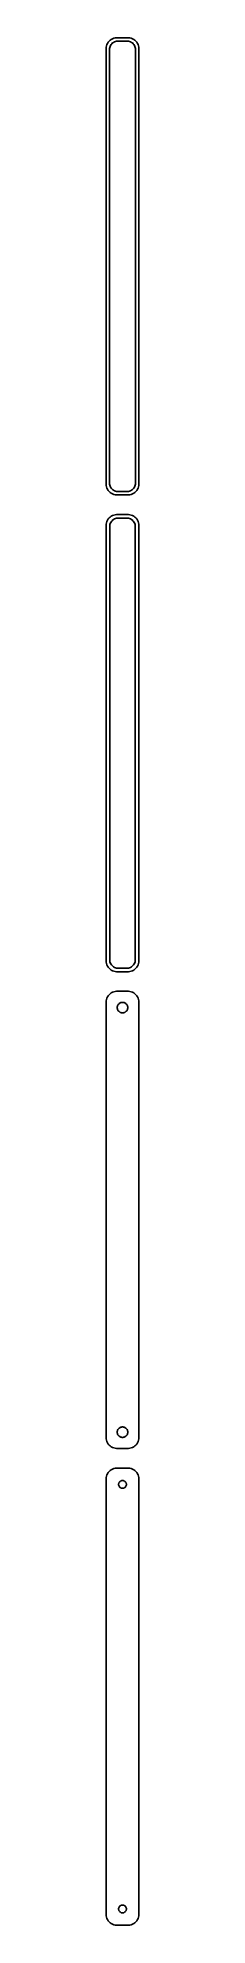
# Model space of a CAD drawing. Header units: metres. Extents: x -8 to 8, y 552 to 1419.
import ezdxf

# ---------------------------------------------------------------- set-up
doc = ezdxf.new("R2010")
doc.units = ezdxf.units.M

msp = doc.modelspace()

# ---------------------------------------------------------------- linework, layer by layer
for p, q in [((-7.46057, 1414.63), (-7.5, 1414)), ((-7.5, 1414), (-7.5, 1214)), ((-7.34291, 1415.24), (-7.46057, 1414.63)), ((-7.14888, 1415.84), (-7.34291, 1415.24)), ((-6.88153, 1416.41), (-7.14888, 1415.84)), ((-6.54507, 1416.94), (-6.88153, 1416.41)), ((-6.14484, 1417.42), (-6.54507, 1416.94)), ((-5.68712, 1417.85), (-6.14484, 1417.42)), ((-6, 1413.5), (-5.96844, 1414)), ((-6, 1214.5), (-6, 1413.5)), ((-5.96844, 1414), (-5.87433, 1414.49)), ((-5.87433, 1414.49), (-5.7191, 1414.97)), ((-5.7191, 1414.97), (-5.50522, 1415.43)), ((-5.17912, 1418.22), (-5.68712, 1417.85)), ((-5.50522, 1415.43), (-5.23605, 1415.85)), ((-5.23605, 1415.85), (-4.91586, 1416.24)), ((-4.62889, 1418.52), (-5.17912, 1418.22)), ((-4.91586, 1416.24), (-4.54968, 1416.58)), ((-4.04507, 1418.76), (-4.62889, 1418.52)), ((-4.54968, 1416.58), (-4.1433, 1416.88)), ((-4.1433, 1416.88), (-3.70311, 1417.12)), ((-3.4369, 1418.91), (-4.04507, 1418.76)), ((-3.70311, 1417.12), (-3.23605, 1417.3)), ((-2.81395, 1418.99), (-3.4369, 1418.91)), ((-3.23605, 1417.3), (-2.74951, 1417.43)), ((2.81395, 1418.99), (-2.81395, 1418.99)), ((-2.74951, 1417.43), (-2.25116, 1417.49)), ((-2.25116, 1417.49), (2.25116, 1417.49)), ((2.25116, 1417.49), (2.74951, 1417.43)), ((2.74951, 1417.43), (3.23605, 1417.3)), ((3.4369, 1418.91), (2.81395, 1418.99)), ((3.23605, 1417.3), (3.70311, 1417.12)), ((4.04507, 1418.76), (3.4369, 1418.91)), ((3.70311, 1417.12), (4.1433, 1416.88)), ((4.62889, 1418.52), (4.04507, 1418.76)), ((4.1433, 1416.88), (4.54968, 1416.58)), ((4.54968, 1416.58), (4.91586, 1416.24)), ((5.17912, 1418.22), (4.62889, 1418.52)), ((4.91586, 1416.24), (5.23605, 1415.85)), ((5.68712, 1417.85), (5.17912, 1418.22)), ((5.23605, 1415.85), (5.50522, 1415.43)), ((5.50522, 1415.43), (5.7191, 1414.97)), ((6.14484, 1417.42), (5.68712, 1417.85)), ((5.7191, 1414.97), (5.87433, 1414.49)), ((5.87433, 1414.49), (5.96844, 1414)), ((5.96844, 1414), (6, 1413.5)), ((6, 1413.5), (6, 1214.5)), ((6.54507, 1416.94), (6.14484, 1417.42)), ((6.88153, 1416.41), (6.54507, 1416.94)), ((7.14888, 1415.84), (6.88153, 1416.41)), ((7.34291, 1415.24), (7.14888, 1415.84)), ((7.46057, 1414.63), (7.34291, 1415.24)), ((7.5, 1414), (7.46057, 1414.63)), ((7.5, 1214), (7.5, 1414)), ((-7.5, 1214), (-7.46057, 1213.37)), ((-5.96844, 1214), (-6, 1214.5)), ((-5.87433, 1213.51), (-5.96844, 1214)), ((5.96844, 1214), (5.87433, 1213.51)), ((6, 1214.5), (5.96844, 1214)), ((7.46057, 1213.37), (7.5, 1214)), ((-7.46057, 1213.37), (-7.34291, 1212.76)), ((-7.34291, 1212.76), (-7.14888, 1212.16)), ((-7.14888, 1212.16), (-6.88153, 1211.59)), ((-6.88153, 1211.59), (-6.54507, 1211.06)), ((-6.54507, 1211.06), (-6.14484, 1210.58)), ((-6.14484, 1210.58), (-5.68712, 1210.15)), ((-5.7191, 1213.03), (-5.87433, 1213.51)), ((-5.50522, 1212.57), (-5.7191, 1213.03)), ((-5.68712, 1210.15), (-5.17912, 1209.78)), ((-5.23605, 1212.15), (-5.50522, 1212.57)), ((-4.91586, 1211.76), (-5.23605, 1212.15)), ((-5.17912, 1209.78), (-4.62889, 1209.48)), ((-4.54968, 1211.42), (-4.91586, 1211.76)), ((-4.62889, 1209.48), (-4.04507, 1209.24)), ((-4.1433, 1211.12), (-4.54968, 1211.42)), ((-3.70311, 1210.88), (-4.1433, 1211.12)), ((-4.04507, 1209.24), (-3.4369, 1209.09)), ((-3.23605, 1210.7), (-3.70311, 1210.88)), ((-3.4369, 1209.09), (-2.81395, 1209.01)), ((-2.74951, 1210.57), (-3.23605, 1210.7)), ((-2.81395, 1209.01), (2.81395, 1209.01)), ((-2.25116, 1210.51), (-2.74951, 1210.57)), ((2.25116, 1210.51), (-2.25116, 1210.51)), ((2.74951, 1210.57), (2.25116, 1210.51)), ((3.23605, 1210.7), (2.74951, 1210.57)), ((2.81395, 1209.01), (3.4369, 1209.09)), ((3.70311, 1210.88), (3.23605, 1210.7)), ((3.4369, 1209.09), (4.04507, 1209.24)), ((4.1433, 1211.12), (3.70311, 1210.88)), ((4.04507, 1209.24), (4.62889, 1209.48)), ((4.54968, 1211.42), (4.1433, 1211.12)), ((4.91586, 1211.76), (4.54968, 1211.42)), ((4.62889, 1209.48), (5.17912, 1209.78)), ((5.23605, 1212.15), (4.91586, 1211.76)), ((5.17912, 1209.78), (5.68712, 1210.15)), ((5.50522, 1212.57), (5.23605, 1212.15)), ((5.7191, 1213.03), (5.50522, 1212.57)), ((5.68712, 1210.15), (6.14484, 1210.58)), ((5.87433, 1213.51), (5.7191, 1213.03)), ((6.14484, 1210.58), (6.54507, 1211.06)), ((6.54507, 1211.06), (6.88153, 1211.59)), ((6.88153, 1211.59), (7.14888, 1212.16)), ((7.14888, 1212.16), (7.34291, 1212.76)), ((7.34291, 1212.76), (7.46057, 1213.37)), ((-7.14888, 1196.84), (-7.34291, 1196.24)), ((-6.88153, 1197.41), (-7.14888, 1196.84)), ((-6.54507, 1197.94), (-6.88153, 1197.41)), ((-6.14484, 1198.42), (-6.54507, 1197.94)), ((-5.68712, 1198.85), (-6.14484, 1198.42)), ((-5.17912, 1199.22), (-5.68712, 1198.85)), ((-5.3936, 1196.37), (-5.13301, 1196.78)), ((-4.62889, 1199.52), (-5.17912, 1199.22)), ((-5.13301, 1196.78), (-4.82301, 1197.15)), ((-4.82301, 1197.15), (-4.46851, 1197.48)), ((-4.04507, 1199.76), (-4.62889, 1199.52)), ((-4.46851, 1197.48), (-4.07506, 1197.77)), ((-4.07506, 1197.77), (-3.64888, 1198)), ((-3.4369, 1199.91), (-4.04507, 1199.76)), ((-3.64888, 1198), (-3.1967, 1198.18)), ((-2.81395, 1199.99), (-3.4369, 1199.91)), ((-3.1967, 1198.18), (-2.72565, 1198.3)), ((2.81395, 1199.99), (-2.81395, 1199.99)), ((-2.72565, 1198.3), (-2.24316, 1198.36)), ((-2.24316, 1198.36), (2.24316, 1198.36)), ((2.24316, 1198.36), (2.72565, 1198.3)), ((2.72565, 1198.3), (3.1967, 1198.18)), ((3.4369, 1199.91), (2.81395, 1199.99)), ((3.1967, 1198.18), (3.64888, 1198)), ((4.04507, 1199.76), (3.4369, 1199.91)), ((3.64888, 1198), (4.07506, 1197.77)), ((4.62889, 1199.52), (4.04507, 1199.76)), ((4.07506, 1197.77), (4.46851, 1197.48)), ((4.46851, 1197.48), (4.82301, 1197.15)), ((5.17912, 1199.22), (4.62889, 1199.52)), ((4.82301, 1197.15), (5.13301, 1196.78)), ((5.13301, 1196.78), (5.3936, 1196.37)), ((5.68712, 1198.85), (5.17912, 1199.22)), ((6.14484, 1198.42), (5.68712, 1198.85)), ((6.54507, 1197.94), (6.14484, 1198.42)), ((6.88153, 1197.41), (6.54507, 1197.94)), ((7.14888, 1196.84), (6.88153, 1197.41)), ((7.34291, 1196.24), (7.14888, 1196.84)), ((-7.46057, 1195.63), (-7.5, 1195)), ((-7.5, 1195), (-7.5, 995)), ((-7.34291, 1196.24), (-7.46057, 1195.63)), ((-5.87262, 1194.5), (-5.84209, 1194.99)), ((-5.87262, 995.5), (-5.87262, 1194.5)), ((-5.84209, 1194.99), (-5.75096, 1195.46)), ((-5.75096, 1195.46), (-5.60068, 1195.93)), ((-5.60068, 1195.93), (-5.3936, 1196.37)), ((5.3936, 1196.37), (5.60068, 1195.93)), ((5.60068, 1195.93), (5.75096, 1195.46)), ((5.75096, 1195.46), (5.84209, 1194.99)), ((5.84209, 1194.99), (5.87262, 1194.5)), ((5.87262, 1194.5), (5.87262, 995.5)), ((7.46057, 1195.63), (7.34291, 1196.24)), ((7.5, 1195), (7.46057, 1195.63)), ((7.5, 995), (7.5, 1195)), ((-7.5, 995), (-7.46057, 994.373)), ((-7.46057, 994.373), (-7.34291, 993.757)), ((-7.34291, 993.757), (-7.14888, 993.159)), ((-7.14888, 993.159), (-6.88153, 992.591)), ((-6.88153, 992.591), (-6.54507, 992.061)), ((-6.54507, 992.061), (-6.14484, 991.577)), ((-6.14484, 991.577), (-5.68712, 991.147)), ((-5.84209, 995.015), (-5.87262, 995.5)), ((-5.75096, 994.537), (-5.84209, 995.015)), ((-5.60068, 994.074), (-5.75096, 994.537)), ((-5.68712, 991.147), (-5.17912, 990.778)), ((-5.3936, 993.634), (-5.60068, 994.074)), ((-5.13301, 993.224), (-5.3936, 993.634)), ((-5.17912, 990.778), (-4.62889, 990.476)), ((-4.82301, 992.849), (-5.13301, 993.224)), ((-4.46851, 992.516), (-4.82301, 992.849)), ((-4.62889, 990.476), (-4.04507, 990.245)), ((-4.07506, 992.23), (-4.46851, 992.516)), ((-3.64888, 991.996), (-4.07506, 992.23)), ((-4.04507, 990.245), (-3.4369, 990.089)), ((-3.1967, 991.817), (-3.64888, 991.996)), ((-3.4369, 990.089), (-2.81395, 990.01)), ((-2.72565, 991.696), (-3.1967, 991.817)), ((-2.81395, 990.01), (2.81395, 990.01)), ((-2.24316, 991.635), (-2.72565, 991.696)), ((2.24316, 991.635), (-2.24316, 991.635)), ((2.72565, 991.696), (2.24316, 991.635)), ((3.1967, 991.817), (2.72565, 991.696)), ((2.81395, 990.01), (3.4369, 990.089)), ((3.64888, 991.996), (3.1967, 991.817)), ((3.4369, 990.089), (4.04507, 990.245)), ((4.07506, 992.23), (3.64888, 991.996)), ((4.04507, 990.245), (4.62889, 990.476)), ((4.46851, 992.516), (4.07506, 992.23)), ((4.82301, 992.849), (4.46851, 992.516)), ((4.62889, 990.476), (5.17912, 990.778)), ((5.13301, 993.224), (4.82301, 992.849)), ((5.3936, 993.634), (5.13301, 993.224)), ((5.17912, 990.778), (5.68712, 991.147)), ((5.60068, 994.074), (5.3936, 993.634)), ((5.75096, 994.537), (5.60068, 994.074)), ((5.68712, 991.147), (6.14484, 991.577)), ((5.84209, 995.015), (5.75096, 994.537)), ((5.87262, 995.5), (5.84209, 995.015)), ((6.14484, 991.577), (6.54507, 992.061)), ((6.54507, 992.061), (6.88153, 992.591)), ((6.88153, 992.591), (7.14888, 993.159)), ((7.14888, 993.159), (7.34291, 993.757)), ((7.34291, 993.757), (7.46057, 994.373)), ((7.46057, 994.373), (7.5, 995)), ((-5.68712, 979.853), (-6.14484, 979.423)), ((-5.17912, 980.222), (-5.68712, 979.853)), ((-4.62889, 980.524), (-5.17912, 980.222)), ((-4.04507, 980.755), (-4.62889, 980.524)), ((-3.4369, 980.911), (-4.04507, 980.755)), ((-2.81395, 980.99), (-3.4369, 980.911)), ((2.81395, 980.99), (-2.81395, 980.99)), ((3.4369, 980.911), (2.81395, 980.99)), ((4.04507, 980.755), (3.4369, 980.911)), ((4.62889, 980.524), (4.04507, 980.755)), ((5.17912, 980.222), (4.62889, 980.524)), ((5.68712, 979.853), (5.17912, 980.222)), ((6.14484, 979.423), (5.68712, 979.853)), ((-7.46057, 976.627), (-7.5, 976)), ((-7.5, 976), (-7.5, 776)), ((-7.34291, 977.243), (-7.46057, 976.627)), ((-7.14888, 977.841), (-7.34291, 977.243)), ((-6.88153, 978.409), (-7.14888, 977.841)), ((-6.54507, 978.939), (-6.88153, 978.409)), ((-6.14484, 979.423), (-6.54507, 978.939)), ((-2.39999, 973.5), (-2.38107, 973.801)), ((-2.38107, 973.199), (-2.39999, 973.5)), ((-2.38107, 973.801), (-2.32458, 974.097)), ((-2.32458, 972.903), (-2.38107, 973.199)), ((-2.32458, 974.097), (-2.23146, 974.383)), ((-2.23146, 972.617), (-2.32458, 972.903)), ((-2.23146, 974.383), (-2.10313, 974.656)), ((-2.10313, 972.344), (-2.23146, 972.617)), ((-2.10313, 974.656), (-1.94164, 974.911)), ((-1.94164, 972.089), (-2.10313, 972.344)), ((-1.94164, 974.911), (-1.74951, 975.143)), ((-1.74951, 971.857), (-1.94164, 972.089)), ((-1.74951, 975.143), (-1.52982, 975.349)), ((-1.52982, 971.651), (-1.74951, 971.857)), ((-1.52982, 975.349), (-1.28598, 975.526)), ((-1.28598, 971.474), (-1.52982, 971.651)), ((-1.28598, 975.526), (-1.02187, 975.672)), ((-1.02187, 971.328), (-1.28598, 971.474)), ((-1.02187, 975.672), (-0.741638, 975.783)), ((-0.741638, 971.217), (-1.02187, 971.328)), ((-0.741638, 975.783), (-0.449707, 975.857)), ((-0.449707, 971.143), (-0.741638, 971.217)), ((-0.449707, 975.857), (-0.150696, 975.895)), ((-0.150696, 971.105), (-0.449707, 971.143)), ((-0.150696, 975.895), (0.150696, 975.895)), ((0.150696, 971.105), (-0.150696, 971.105)), ((0.150696, 975.895), (0.449707, 975.857)), ((0.449707, 971.143), (0.150696, 971.105)), ((0.449707, 975.857), (0.741638, 975.783)), ((0.741638, 971.217), (0.449707, 971.143)), ((0.741638, 975.783), (1.02187, 975.672)), ((1.02187, 971.328), (0.741638, 971.217)), ((1.02187, 975.672), (1.28598, 975.526)), ((1.28598, 971.474), (1.02187, 971.328)), ((1.28598, 975.526), (1.52982, 975.349)), ((1.52982, 971.651), (1.28598, 971.474)), ((1.52982, 975.349), (1.74951, 975.143)), ((1.74951, 971.857), (1.52982, 971.651)), ((1.74951, 975.143), (1.94164, 974.911)), ((1.94164, 972.089), (1.74951, 971.857)), ((1.94164, 974.911), (2.10313, 974.656)), ((2.10313, 972.344), (1.94164, 972.089)), ((2.10313, 974.656), (2.23146, 974.383)), ((2.23146, 972.617), (2.10313, 972.344)), ((2.23146, 974.383), (2.32458, 974.097)), ((2.32458, 972.903), (2.23146, 972.617)), ((2.32458, 974.097), (2.38107, 973.801)), ((2.38107, 973.199), (2.32458, 972.903)), ((2.38107, 973.801), (2.39999, 973.5)), ((2.39999, 973.5), (2.38107, 973.199)), ((6.54507, 978.939), (6.14484, 979.423)), ((6.88153, 978.409), (6.54507, 978.939)), ((7.14888, 977.841), (6.88153, 978.409)), ((7.34291, 977.243), (7.14888, 977.841)), ((7.46057, 976.627), (7.34291, 977.243)), ((7.5, 976), (7.46057, 976.627)), ((7.5, 776), (7.5, 976)), ((-1.74951, 780.143), (-1.52982, 780.349)), ((-1.52982, 780.349), (-1.28598, 780.526)), ((-1.28598, 780.526), (-1.02187, 780.672)), ((-1.02187, 780.672), (-0.741638, 780.783)), ((-0.741638, 780.783), (-0.449707, 780.857)), ((-0.449707, 780.857), (-0.150696, 780.895)), ((-0.150696, 780.895), (0.150696, 780.895)), ((0.150696, 780.895), (0.449707, 780.857)), ((0.449707, 780.857), (0.741638, 780.783)), ((0.741638, 780.783), (1.02187, 780.672)), ((1.02187, 780.672), (1.28598, 780.526)), ((1.28598, 780.526), (1.52982, 780.349)), ((1.52982, 780.349), (1.74951, 780.143)), ((-7.5, 776), (-7.46057, 775.373)), ((-7.46057, 775.373), (-7.34291, 774.757)), ((-7.34291, 774.757), (-7.14888, 774.159)), ((-7.14888, 774.159), (-6.88153, 773.591)), ((-6.88153, 773.591), (-6.54507, 773.061)), ((-6.54507, 773.061), (-6.14484, 772.577)), ((-6.14484, 772.577), (-5.68712, 772.147)), ((-5.68712, 772.147), (-5.17912, 771.778)), ((-5.17912, 771.778), (-4.62889, 771.476)), ((-2.39999, 778.5), (-2.38107, 778.801)), ((-2.38107, 778.199), (-2.39999, 778.5)), ((-2.38107, 778.801), (-2.32458, 779.097)), ((-2.32458, 777.903), (-2.38107, 778.199)), ((-2.32458, 779.097), (-2.23146, 779.383)), ((-2.23146, 777.617), (-2.32458, 777.903)), ((-2.23146, 779.383), (-2.10313, 779.656)), ((-2.10313, 777.344), (-2.23146, 777.617)), ((-2.10313, 779.656), (-1.94164, 779.911)), ((-1.94164, 777.089), (-2.10313, 777.344)), ((-1.94164, 779.911), (-1.74951, 780.143)), ((-1.74951, 776.857), (-1.94164, 777.089)), ((-1.52982, 776.651), (-1.74951, 776.857)), ((-1.28598, 776.474), (-1.52982, 776.651)), ((-1.02187, 776.328), (-1.28598, 776.474)), ((-0.741638, 776.217), (-1.02187, 776.328)), ((-0.449707, 776.143), (-0.741638, 776.217)), ((-0.150696, 776.105), (-0.449707, 776.143)), ((0.150696, 776.105), (-0.150696, 776.105)), ((0.449707, 776.143), (0.150696, 776.105)), ((0.741638, 776.217), (0.449707, 776.143)), ((1.02187, 776.328), (0.741638, 776.217)), ((1.28598, 776.474), (1.02187, 776.328)), ((1.52982, 776.651), (1.28598, 776.474)), ((1.74951, 776.857), (1.52982, 776.651)), ((1.74951, 780.143), (1.94164, 779.911)), ((1.94164, 777.089), (1.74951, 776.857)), ((1.94164, 779.911), (2.10313, 779.656)), ((2.10313, 777.344), (1.94164, 777.089)), ((2.10313, 779.656), (2.23146, 779.383)), ((2.23146, 777.617), (2.10313, 777.344)), ((2.23146, 779.383), (2.32458, 779.097)), ((2.32458, 777.903), (2.23146, 777.617)), ((2.32458, 779.097), (2.38107, 778.801)), ((2.38107, 778.199), (2.32458, 777.903)), ((2.38107, 778.801), (2.39999, 778.5)), ((2.39999, 778.5), (2.38107, 778.199)), ((4.62889, 771.476), (5.17912, 771.778)), ((5.17912, 771.778), (5.68712, 772.147)), ((5.68712, 772.147), (6.14484, 772.577)), ((6.14484, 772.577), (6.54507, 773.061)), ((6.54507, 773.061), (6.88153, 773.591)), ((6.88153, 773.591), (7.14888, 774.159)), ((7.14888, 774.159), (7.34291, 774.757)), ((7.34291, 774.757), (7.46057, 775.373)), ((7.46057, 775.373), (7.5, 776)), ((-4.62889, 771.476), (-4.04507, 771.245)), ((-4.04507, 771.245), (-3.4369, 771.089)), ((-3.4369, 771.089), (-2.81395, 771.01)), ((-2.81395, 771.01), (2.81395, 771.01)), ((2.81395, 771.01), (3.4369, 771.089)), ((3.4369, 771.089), (4.04507, 771.245)), ((4.04507, 771.245), (4.62889, 771.476)), ((-7.46057, 757.627), (-7.5, 757)), ((-7.5, 757), (-7.5, 557)), ((-7.34291, 758.243), (-7.46057, 757.627)), ((-7.14888, 758.841), (-7.34291, 758.243)), ((-6.88153, 759.409), (-7.14888, 758.841)), ((-6.54507, 759.939), (-6.88153, 759.409)), ((-6.14484, 760.423), (-6.54507, 759.939)), ((-5.68712, 760.853), (-6.14484, 760.423)), ((-5.17912, 761.222), (-5.68712, 760.853)), ((-4.62889, 761.524), (-5.17912, 761.222)), ((-4.04507, 761.755), (-4.62889, 761.524)), ((-3.4369, 761.911), (-4.04507, 761.755)), ((-2.81395, 761.99), (-3.4369, 761.911)), ((2.81395, 761.99), (-2.81395, 761.99)), ((-1.79999, 754.5), (-1.7858, 754.726)), ((-1.7858, 754.274), (-1.79999, 754.5)), ((-1.7858, 754.726), (-1.74344, 754.948)), ((-1.74344, 754.052), (-1.7858, 754.274)), ((-1.74344, 754.948), (-1.67358, 755.163)), ((-1.67358, 755.163), (-1.57735, 755.367)), ((-1.57735, 755.367), (-1.45622, 755.558)), ((-1.45622, 755.558), (-1.31213, 755.732)), ((-1.31213, 755.732), (-1.14735, 755.887)), ((-1.14735, 755.887), (-0.964478, 756.02)), ((-0.964478, 756.02), (-0.766388, 756.129)), ((-0.766388, 756.129), (-0.556229, 756.212)), ((-0.556229, 756.212), (-0.33728, 756.268)), ((-0.33728, 756.268), (-0.113022, 756.296)), ((-0.113022, 756.296), (0.113022, 756.296)), ((0.113022, 756.296), (0.33728, 756.268)), ((0.33728, 756.268), (0.556229, 756.212)), ((0.556229, 756.212), (0.766388, 756.129)), ((0.766388, 756.129), (0.964478, 756.02)), ((0.964478, 756.02), (1.14735, 755.887)), ((1.14735, 755.887), (1.31213, 755.732)), ((1.31213, 755.732), (1.45622, 755.558)), ((1.45622, 755.558), (1.57735, 755.367)), ((1.57735, 755.367), (1.67358, 755.163)), ((1.67358, 755.163), (1.74344, 754.948)), ((1.74344, 754.948), (1.7858, 754.726)), ((1.7858, 754.274), (1.74344, 754.052)), ((1.7858, 754.726), (1.79999, 754.5)), ((1.79999, 754.5), (1.7858, 754.274)), ((3.4369, 761.911), (2.81395, 761.99)), ((4.04507, 761.755), (3.4369, 761.911)), ((4.62889, 761.524), (4.04507, 761.755)), ((5.17912, 761.222), (4.62889, 761.524)), ((5.68712, 760.853), (5.17912, 761.222)), ((6.14484, 760.423), (5.68712, 760.853)), ((6.54507, 759.939), (6.14484, 760.423)), ((6.88153, 759.409), (6.54507, 759.939)), ((7.14888, 758.841), (6.88153, 759.409)), ((7.34291, 758.243), (7.14888, 758.841)), ((7.46057, 757.627), (7.34291, 758.243)), ((7.5, 757), (7.46057, 757.627)), ((7.5, 557), (7.5, 757)), ((-1.67358, 753.837), (-1.74344, 754.052)), ((-1.57735, 753.633), (-1.67358, 753.837)), ((-1.45622, 753.442), (-1.57735, 753.633)), ((-1.31213, 753.268), (-1.45622, 753.442)), ((-1.14735, 753.113), (-1.31213, 753.268)), ((-0.964478, 752.98), (-1.14735, 753.113)), ((-0.766388, 752.871), (-0.964478, 752.98)), ((-0.556229, 752.788), (-0.766388, 752.871)), ((-0.33728, 752.732), (-0.556229, 752.788)), ((-0.113022, 752.704), (-0.33728, 752.732)), ((0.113022, 752.704), (-0.113022, 752.704)), ((0.33728, 752.732), (0.113022, 752.704)), ((0.556229, 752.788), (0.33728, 752.732)), ((0.766388, 752.871), (0.556229, 752.788)), ((0.964478, 752.98), (0.766388, 752.871)), ((1.14735, 753.113), (0.964478, 752.98)), ((1.31213, 753.268), (1.14735, 753.113)), ((1.45622, 753.442), (1.31213, 753.268)), ((1.57735, 753.633), (1.45622, 753.442)), ((1.67358, 753.837), (1.57735, 753.633)), ((1.74344, 754.052), (1.67358, 753.837)), ((-7.5, 557), (-7.46057, 556.373)), ((-7.46057, 556.373), (-7.34291, 555.757)), ((-7.34291, 555.757), (-7.14888, 555.159)), ((-7.14888, 555.159), (-6.88153, 554.591)), ((-1.79999, 559.5), (-1.7858, 559.726)), ((-1.7858, 559.274), (-1.79999, 559.5)), ((-1.7858, 559.726), (-1.74344, 559.948)), ((-1.74344, 559.052), (-1.7858, 559.274)), ((-1.74344, 559.948), (-1.67358, 560.163)), ((-1.67358, 558.837), (-1.74344, 559.052)), ((-1.67358, 560.163), (-1.57735, 560.367)), ((-1.57735, 558.633), (-1.67358, 558.837)), ((-1.57735, 560.367), (-1.45622, 560.558)), ((-1.45622, 558.442), (-1.57735, 558.633)), ((-1.45622, 560.558), (-1.31213, 560.732)), ((-1.31213, 558.268), (-1.45622, 558.442)), ((-1.31213, 560.732), (-1.14735, 560.887)), ((-1.14735, 558.113), (-1.31213, 558.268)), ((-1.14735, 560.887), (-0.964478, 561.02)), ((-0.964478, 557.98), (-1.14735, 558.113)), ((-0.964478, 561.02), (-0.766388, 561.129)), ((-0.766388, 557.871), (-0.964478, 557.98)), ((-0.766388, 561.129), (-0.556229, 561.212)), ((-0.556229, 557.788), (-0.766388, 557.871)), ((-0.556229, 561.212), (-0.33728, 561.268)), ((-0.33728, 557.732), (-0.556229, 557.788)), ((-0.33728, 561.268), (-0.113022, 561.296)), ((-0.113022, 557.704), (-0.33728, 557.732)), ((-0.113022, 561.296), (0.113022, 561.296)), ((0.113022, 557.704), (-0.113022, 557.704)), ((0.113022, 561.296), (0.33728, 561.268)), ((0.33728, 557.732), (0.113022, 557.704)), ((0.33728, 561.268), (0.556229, 561.212)), ((0.556229, 557.788), (0.33728, 557.732)), ((0.556229, 561.212), (0.766388, 561.129)), ((0.766388, 557.871), (0.556229, 557.788)), ((0.766388, 561.129), (0.964478, 561.02)), ((0.964478, 557.98), (0.766388, 557.871)), ((0.964478, 561.02), (1.14735, 560.887)), ((1.14735, 558.113), (0.964478, 557.98)), ((1.14735, 560.887), (1.31213, 560.732)), ((1.31213, 558.268), (1.14735, 558.113)), ((1.31213, 560.732), (1.45622, 560.558)), ((1.45622, 558.442), (1.31213, 558.268)), ((1.45622, 560.558), (1.57735, 560.367)), ((1.57735, 558.633), (1.45622, 558.442)), ((1.57735, 560.367), (1.67358, 560.163)), ((1.67358, 558.837), (1.57735, 558.633)), ((1.67358, 560.163), (1.74344, 559.948)), ((1.74344, 559.052), (1.67358, 558.837)), ((1.74344, 559.948), (1.7858, 559.726)), ((1.7858, 559.274), (1.74344, 559.052)), ((1.7858, 559.726), (1.79999, 559.5)), ((1.79999, 559.5), (1.7858, 559.274)), ((6.88153, 554.591), (7.14888, 555.159)), ((7.14888, 555.159), (7.34291, 555.757)), ((7.34291, 555.757), (7.46057, 556.373)), ((7.46057, 556.373), (7.5, 557)), ((-6.88153, 554.591), (-6.54507, 554.061)), ((-6.54507, 554.061), (-6.14484, 553.577)), ((-6.14484, 553.577), (-5.68712, 553.147)), ((-5.68712, 553.147), (-5.17912, 552.778)), ((-5.17912, 552.778), (-4.62889, 552.476)), ((-4.62889, 552.476), (-4.04507, 552.245)), ((-4.04507, 552.245), (-3.4369, 552.089)), ((-3.4369, 552.089), (-2.81395, 552.01)), ((-2.81395, 552.01), (2.81395, 552.01)), ((2.81395, 552.01), (3.4369, 552.089)), ((3.4369, 552.089), (4.04507, 552.245)), ((4.04507, 552.245), (4.62889, 552.476)), ((4.62889, 552.476), (5.17912, 552.778)), ((5.17912, 552.778), (5.68712, 553.147)), ((5.68712, 553.147), (6.14484, 553.577)), ((6.14484, 553.577), (6.54507, 554.061)), ((6.54507, 554.061), (6.88153, 554.591))]:
    msp.add_line(p, q)

doc.saveas('drawing.dxf')
